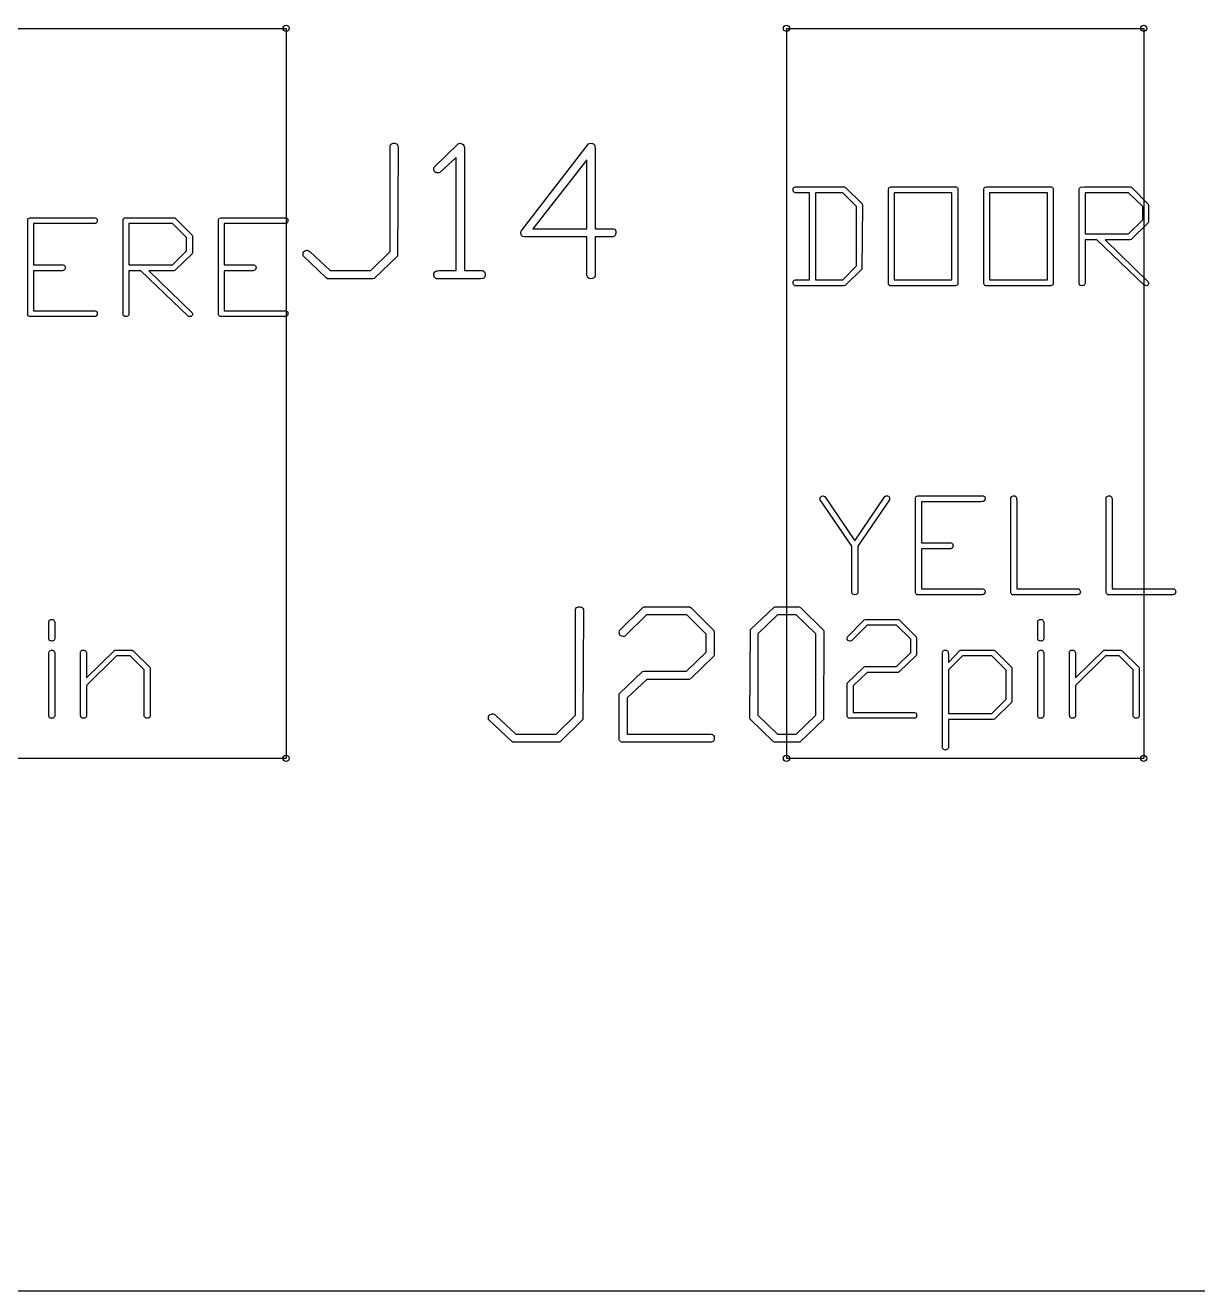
# Paper-space layout 'Sheet1' of a CAD drawing. Header units: millimetres. Extents: x 3 to 419, y -76 to 292.
# Drawn here: x 302.23 to 326.32, y 100.98 to 126.98 of the extents above; entities that cross this region are included whole.
import ezdxf

# ---------------------------------------------------------------- set-up
doc = ezdxf.new("R2010")
doc.units = ezdxf.units.MM

psp = doc.layouts.new('Sheet1')

# ---------------------------------------------------------------- linework, layer by layer
at = {"color": 7, "linetype": 'Continuous'}
for p, q in [((287.2540503, 126.916802), (307.5940503, 126.916802)), ((307.5940503, 126.916802), (307.5940503, 111.916802)), ((317.8740503, 126.916802), (325.2140503, 126.916802)), ((317.8740503, 126.916802), (317.8740503, 111.916802)), ((325.2140503, 126.916802), (325.2140503, 111.916802)), ((287.2540503, 111.916802), (307.5940503, 111.916802)), ((317.8740503, 111.916802), (325.2140503, 111.916802)), ((242.3090503, 100.976802), (347.1340503, 100.976802))]:
    psp.add_line(p, q, dxfattribs=at)
at = {"color": 7, "linetype": 'Continuous', "lineweight": 25}
psp.add_line((244.3090503, 100.976802), (345.1340503, 100.976802), dxfattribs=at)
at = {"color": 7, "linetype": 'Continuous', "flags": 128}
for points in [[(309.8726664, 124.535637), (309.883142, 124.5221735), (309.8909094, 124.5019782), (309.8950521, 124.475569), (309.8966055, 124.4429459), (309.8966055, 124.4429459), (309.8810707, 122.2375191), (309.8810707, 122.2375191), (309.4046695, 121.7761349), (309.4046695, 121.7761349), (309.3663503, 121.7725101), (309.3663503, 121.7725101), (308.4409928, 121.7725101), (308.4409928, 121.7725101), (308.4176905, 121.7875271), (308.4176905, 121.7875271), (307.9449141, 122.2416617), (307.9449141, 122.2416617), (307.942325, 122.2561608), (307.9412893, 122.2784274), (307.9412893, 122.2784274), (307.942325, 122.2944801), (307.9449141, 122.3043188), (307.9449141, 122.3043188), (307.9568242, 122.3245141), (307.9733946, 122.3395311), (307.9935899, 122.3504054), (308.0184456, 122.3561015), (308.0184456, 122.3561015), (308.0370874, 122.354548), (308.0541757, 122.3488519), (308.0702284, 122.3400489), (308.0842097, 122.3271032), (308.0842097, 122.3271032), (308.5015786, 121.9382148), (308.5015786, 121.9382148), (309.3326915, 121.9382148), (309.3326915, 121.9382148), (309.7309008, 122.330728), (309.7309008, 122.330728), (309.7309008, 124.5035317), (309.7309008, 124.5035317), (309.739186, 124.5237269), (309.7526495, 124.5392618), (309.7707735, 124.5501361), (309.7940757, 124.5563501), (309.7940757, 124.5563501), (309.8199671, 124.5553144), (309.8417158, 124.5511718), (309.859322, 124.5449579), (309.8727855, 124.535637)], [(311.2475071, 124.5112991), (311.2553846, 124.4698729), (311.2553846, 124.4698729), (311.2553846, 121.9382148), (311.2553846, 121.9382148), (311.6318451, 121.9382148), (311.6318451, 121.9382148), (311.6520404, 121.9278583), (311.6675752, 121.9128413), (311.6779317, 121.8936817), (311.6841457, 121.8693438), (311.6841457, 121.8693438), (311.680003, 121.8294711), (311.6665395, 121.7984014), (311.6556651, 121.7870092), (311.6401303, 121.7792418), (311.6199351, 121.7740636), (311.5950793, 121.7725101), (311.5950793, 121.7725101), (310.6800784, 121.7725101), (310.6800784, 121.7725101), (310.6593653, 121.7823488), (310.6433126, 121.7973658), (310.6319204, 121.8160076), (310.6257065, 121.8398276), (310.6257065, 121.8398276), (310.6314026, 121.8817716), (310.6479731, 121.9123235), (310.6624722, 121.9237157), (310.6837032, 121.9320009), (310.7121837, 121.9366614), (310.7468781, 121.9382148), (310.7468781, 121.9382148), (311.0896798, 121.9382148), (311.0896798, 121.9382148), (311.0896798, 124.2663667), (311.0896798, 124.2663667), (310.7494672, 123.9530812), (310.7494672, 123.9530812), (310.7277185, 123.9473851), (310.7095945, 123.9453138), (310.7095945, 123.9453138), (310.6769714, 123.950492), (310.6495265, 123.9665447), (310.63917, 123.9784547), (310.6319204, 123.9929539), (310.62726, 124.01056), (310.6257065, 124.0302375), (310.6257065, 124.0302375), (310.6334739, 124.0654497), (310.6334739, 124.0654497), (311.127999, 124.5449579), (311.127999, 124.5449579), (311.1471587, 124.5537609), (311.1714965, 124.5563501), (311.1714965, 124.5563501), (311.1849601, 124.5537609), (311.2077445, 124.5449579), (311.2315645, 124.5309765), (311.2476172, 124.5112991)], [(313.9180336, 124.5351191), (313.9273739, 124.5226913), (313.9346235, 124.505603), (313.9382482, 124.4838542), (313.9398017, 124.4579629), (313.9398017, 124.4579629), (313.9398017, 122.7998796), (313.9398017, 122.7998796), (314.3245475, 122.7998796), (314.3245475, 122.7998796), (314.3400823, 122.7936657), (314.3525101, 122.7838269), (314.3623489, 122.7693278), (314.3695985, 122.7512038), (314.3695985, 122.7512038), (314.3685628, 122.7227233), (314.3654558, 122.6989033), (314.3597597, 122.6781902), (314.3525101, 122.6621375), (314.3416358, 122.6497097), (314.326101, 122.6414244), (314.3053879, 122.6357283), (314.2800143, 122.6341748), (314.2800143, 122.6341748), (313.9398017, 122.6341748), (313.9398017, 122.6341748), (313.9398017, 121.8284354), (313.9398017, 121.8284354), (313.9273739, 121.8040975), (313.9092499, 121.7864914), (313.8859477, 121.7761349), (313.8569493, 121.7725101), (313.8569493, 121.7725101), (313.8207014, 121.7782062), (313.7948101, 121.7952945), (313.7792752, 121.8232572), (313.774097, 121.862612), (313.774097, 121.862612), (313.774097, 122.6341748), (313.774097, 122.6341748), (312.4821176, 122.6341748), (312.4821176, 122.6341748), (312.4531193, 122.6419422), (312.4318884, 122.6579949), (312.4194605, 122.681815), (312.4153179, 122.7139202), (312.4153179, 122.7139202), (312.4163536, 122.7341155), (312.4194605, 122.7486147), (312.4194605, 122.7486147), (312.579987, 122.9536743), (312.579987, 122.9536743), (313.8067201, 124.5413331), (313.8067201, 124.5413331), (313.8295045, 124.5527253), (313.8574672, 124.5563501), (313.8574672, 124.5563501), (313.8921616, 124.5511718), (313.918053, 124.5351191)], [(312.6596603, 122.7998796), (313.774097, 122.7998796), (313.774097, 122.7998796), (313.774097, 124.2171731), (313.774097, 124.2171731), (312.6597324, 122.7998796)], [(319.0880213, 123.6450401), (319.4301883, 123.3086413), (319.4301883, 123.3086413), (319.4358579, 123.2840728), (319.4358579, 123.2840728), (319.4245186, 121.9687157), (319.4245186, 121.9687157), (319.0767805, 121.6323169), (319.0767805, 121.6323169), (319.0488103, 121.629671), (319.0488103, 121.629671), (318.0452835, 121.629671), (318.0452835, 121.629671), (318.0294085, 121.6387425), (318.0176912, 121.6519716), (318.0108877, 121.6689805), (318.0086198, 121.6901472), (318.0086198, 121.6901472), (318.0097537, 121.7037544), (318.0135335, 121.7158496), (318.0192032, 121.726055), (318.0275186, 121.7347484), (318.0392359, 121.741552), (318.0547329, 121.7468436), (318.0740097, 121.7494895), (318.0970662, 121.7506234), (318.0970662, 121.7506234), (318.3472865, 121.7506234), (318.3472865, 121.7506234), (318.3472865, 123.5407186), (318.3472865, 123.5407186), (318.0524651, 123.5407186), (318.0524651, 123.5407186), (318.0354561, 123.5471442), (318.0226049, 123.5577276), (318.0135335, 123.5720907), (318.0086198, 123.5909895), (318.0086198, 123.5909895), (318.0116436, 123.6200936), (318.021093, 123.6423942), (318.0290305, 123.6507097), (318.0407478, 123.6567573), (318.0554889, 123.6605371), (318.0736317, 123.661671), (318.0736317, 123.661671), (318.1046258, 123.661671), (318.1046258, 123.661671), (319.0431407, 123.661671), (319.0431407, 123.661671), (319.0575037, 123.6605371), (319.069977, 123.6575133), (319.0801823, 123.6522216), (319.0881198, 123.6450401)], [(319.3148766, 123.2579925), (319.0291555, 123.5407186), (319.0291555, 123.5407186), (318.4682389, 123.5407186), (318.4682389, 123.5407186), (318.4682389, 121.7506234), (318.4682389, 121.7506234), (319.0291555, 121.7506234), (319.0291555, 121.7506234), (319.3149055, 122.0359954), (319.3149055, 122.0359954), (319.3149055, 123.2579925)], [(321.3586006, 123.6590252), (321.371474, 123.6548675), (321.3820573, 123.6480639), (321.3899948, 123.6382365), (321.3952865, 123.6257633), (321.3952865, 123.6257633), (321.3952865, 123.5788942), (321.3952865, 123.5788942), (321.3952865, 121.6738942), (321.3952865, 121.6738942), (321.3911287, 121.661043), (321.3847032, 121.6497038), (321.3756317, 121.6402544), (321.3642924, 121.6323169), (321.3642924, 121.6323169), (321.3442597, 121.629671), (321.3442597, 121.629671), (320.0047121, 121.629671), (320.0047121, 121.629671), (319.9918609, 121.6360966), (319.9812776, 121.6440341), (319.9733401, 121.6538615), (319.9680484, 121.6655788), (319.9680484, 121.6655788), (319.9680484, 121.7207633), (319.9680484, 121.7207633), (319.9680484, 123.6231175), (319.9680484, 123.6231175), (319.974096, 123.6359686), (319.9843014, 123.646552), (319.9982865, 123.6552454), (320.0160514, 123.661671), (320.0160514, 123.661671), (321.3586228, 123.6590252)], [(321.2743197, 121.7506234), (321.2743341, 123.5407186), (321.2743341, 123.5407186), (320.0890008, 123.5407186), (320.0890008, 123.5407186), (320.0890008, 121.7506234), (320.0890008, 121.7506234), (321.2743341, 121.7506234)], [(323.3180437, 123.6590252), (323.3309026, 123.6548675), (323.3414859, 123.6480639), (323.3494234, 123.6382365), (323.3547151, 123.6257633), (323.3547151, 123.6257633), (323.3547151, 123.5788942), (323.3547151, 123.5788942), (323.3547151, 121.6738942), (323.3547151, 121.6738942), (323.3505573, 121.661043), (323.3441317, 121.6497038), (323.3350603, 121.6402544), (323.323721, 121.6323169), (323.323721, 121.6323169), (323.3036883, 121.629671), (323.3036883, 121.629671), (321.9641407, 121.629671), (321.9641407, 121.629671), (321.9512895, 121.6360966), (321.9407061, 121.6440341), (321.9327686, 121.6538615), (321.927477, 121.6655788), (321.927477, 121.6655788), (321.927477, 121.7207633), (321.927477, 121.7207633), (321.927477, 123.6231175), (321.927477, 123.6231175), (321.9335246, 123.6359686), (321.9437299, 123.646552), (321.9577151, 123.6552454), (321.9754799, 123.661671), (321.9754799, 123.661671), (323.3180514, 123.6590252)], [(323.2336435, 121.7506234), (323.2337627, 123.5407186), (323.2337627, 123.5407186), (322.0484293, 123.5407186), (322.0484293, 123.5407186), (322.0484293, 121.7506234), (322.0484293, 121.7506234), (323.2337627, 121.7506234)], [(324.9663506, 123.6450401), (325.308474, 123.3044835), (325.308474, 123.3044835), (325.3141436, 123.2791591), (325.3141436, 123.2791591), (325.3141436, 122.9416264), (325.3141436, 122.9416264), (325.308474, 122.9219716), (325.308474, 122.9219716), (324.9573341, 122.5814151), (324.9573341, 122.5814151), (324.9316317, 122.5730996), (324.9316317, 122.5730996), (324.419096, 122.5730996), (324.419096, 122.5730996), (325.3058282, 121.7082901), (325.3058282, 121.7082901), (325.3122537, 121.6882573), (325.3141436, 121.678052), (325.3141436, 121.678052), (325.3141436, 121.6750282), (325.3141436, 121.6708704), (325.3141436, 121.6708704), (325.3198133, 121.6667127), (325.3141436, 121.6636889), (325.3141436, 121.6636889), (325.307718, 121.6515936), (325.2994026, 121.6417663), (325.2891972, 121.6345847), (325.2774799, 121.629671), (325.2774799, 121.629671), (325.2582032, 121.630049), (325.2430841, 121.6319389), (325.2313668, 121.6342067), (325.2238073, 121.6379865), (325.2238073, 121.6379865), (324.2508966, 122.5730996), (324.2508966, 122.5730996), (324.0078579, 122.5730996), (324.0078579, 122.5730996), (324.0078579, 121.6731383), (324.0078579, 121.6731383), (324.0048341, 121.662555), (323.9984085, 121.6527276), (323.9889591, 121.6436561), (323.9761079, 121.6349627), (323.9761079, 121.6349627), (323.9647686, 121.6311829), (323.9473817, 121.629671), (323.9473817, 121.629671), (323.9220573, 121.6326948), (323.9027805, 121.6421442), (323.895977, 121.6497038), (323.8910633, 121.6602871), (323.8880395, 121.6738942), (323.8869055, 121.6901472), (323.8869055, 121.6901472), (323.8869055, 123.6204716), (323.8869055, 123.6204716), (323.8921972, 123.6329448), (323.9001347, 123.6431502), (323.910718, 123.6507097), (323.9235692, 123.6560014), (323.9235692, 123.6560014), (323.9829115, 123.6590252), (323.9829115, 123.6590252), (324.9214264, 123.661671), (324.9214264, 123.661671), (324.9357895, 123.6605371), (324.9482627, 123.6575133), (324.958468, 123.6522216), (324.9664055, 123.6450401)], [(325.1930866, 123.2549686), (324.9032835, 123.5407186), (324.9032835, 123.5407186), (324.0078579, 123.5407186), (324.0078579, 123.5407186), (324.0078579, 122.694052), (324.0078579, 122.694052), (324.9002597, 122.694052), (324.9002597, 122.694052), (325.1931912, 122.9828258), (325.1931912, 122.9828258), (325.1931912, 123.2549686)], [(303.6727104, 123.0236472), (303.6878479, 123.0187335), (303.6995652, 123.0092841), (303.7078807, 122.995677), (303.7124164, 122.9775341), (303.7124164, 122.9775341), (303.7086366, 122.946918), (303.6969193, 122.9242395), (303.686714, 122.916302), (303.6719729, 122.9102544), (303.6523182, 122.9068526), (303.6277497, 122.9057186), (303.6277497, 122.9057186), (302.4042408, 122.9057186), (302.4042408, 122.9057186), (302.4042408, 122.059052), (302.4042408, 122.059052), (303.0108926, 122.059052), (303.0108926, 122.059052), (303.0305473, 122.0499805), (303.0445324, 122.0375073), (303.0532259, 122.0212544), (303.0558717, 122.0015996), (303.0558717, 122.0015996), (303.0536039, 121.980055), (303.0460443, 121.9611561), (303.0392408, 121.9532186), (303.0282795, 121.946793), (303.0131604, 121.9415014), (302.9938836, 121.9380996), (302.9938836, 121.9380996), (302.4042408, 121.9380996), (302.4042408, 121.9380996), (302.4042408, 121.1156234), (302.4042408, 121.1156234), (303.6644134, 121.1156234), (303.6644134, 121.1156234), (303.6855801, 121.1084419), (303.7003211, 121.0963466), (303.7093926, 121.0782038), (303.7124164, 121.0551472), (303.7124164, 121.0551472), (303.7093926, 121.0351145), (303.6995652, 121.0147038), (303.6916277, 121.0060103), (303.6799104, 120.9995847), (303.6651693, 120.995805), (303.6470265, 120.994671), (303.6470265, 120.994671), (302.3203301, 120.994671), (302.3203301, 120.994671), (302.3074789, 121.0010966), (302.2968955, 121.0090341), (302.288958, 121.0188615), (302.2832884, 121.0305788), (302.2832884, 121.0305788), (302.2832884, 121.0857633), (302.2832884, 121.0857633), (302.2832884, 122.9881175), (302.2832884, 122.9881175), (302.289336, 123.0009686), (302.2995414, 123.011552), (302.3135265, 123.0202454), (302.3312914, 123.026671), (302.3312914, 123.026671), (303.6727289, 123.0236472)], [(305.3222094, 123.0100401), (305.6642854, 122.6694835), (305.6642854, 122.6694835), (305.6699551, 122.6441591), (305.6699551, 122.6441591), (305.6699551, 122.3066264), (305.6699551, 122.3066264), (305.6642854, 122.2869716), (305.6642854, 122.2869716), (305.3131455, 121.9464151), (305.3131455, 121.9464151), (305.2874432, 121.9380996), (305.2874432, 121.9380996), (304.7749074, 121.9380996), (304.7749074, 121.9380996), (305.6616396, 121.0732901), (305.6616396, 121.0732901), (305.6680652, 121.0532573), (305.6699551, 121.043052), (305.6699551, 121.043052), (305.6699551, 121.0400282), (305.6699551, 121.0358704), (305.6699551, 121.0358704), (305.6756247, 121.0317127), (305.6699551, 121.0286889), (305.6699551, 121.0286889), (305.6635295, 121.0165936), (305.655214, 121.0067663), (305.6450086, 120.9995847), (305.6332914, 120.994671), (305.6332914, 120.994671), (305.6140146, 120.995049), (305.5988955, 120.9969389), (305.5871783, 120.9992067), (305.5796187, 121.0029865), (305.5796187, 121.0029865), (304.606708, 121.9380996), (304.606708, 121.9380996), (304.3636693, 121.9380996), (304.3636693, 121.9380996), (304.3636693, 121.0381383), (304.3636693, 121.0381383), (304.3606455, 121.027555), (304.3542199, 121.0177276), (304.3447705, 121.0086561), (304.3319193, 120.9999627), (304.3319193, 120.9999627), (304.3205801, 120.9961829), (304.3031932, 120.994671), (304.3031932, 120.994671), (304.2778687, 120.9976948), (304.258592, 121.0071442), (304.2517884, 121.0147038), (304.2468747, 121.0252871), (304.2438509, 121.0388942), (304.242717, 121.0551472), (304.242717, 121.0551472), (304.242717, 122.9854716), (304.242717, 122.9854716), (304.2480086, 122.9979448), (304.2559461, 123.0081502), (304.2665295, 123.0157097), (304.2793807, 123.0210014), (304.2793807, 123.0210014), (304.3387229, 123.0240252), (304.3387229, 123.0240252), (305.2772378, 123.026671), (305.2772378, 123.026671), (305.2916009, 123.0255371), (305.3040741, 123.0225133), (305.3142795, 123.0172216), (305.322217, 123.0100401)], [(307.5914774, 123.0236472), (307.6067051, 123.0187335), (307.6184223, 123.0092841), (307.6267378, 122.995677), (307.6312735, 122.9775341), (307.6312735, 122.9775341), (307.6274937, 122.946918), (307.6157765, 122.9242395), (307.6055711, 122.916302), (307.5908301, 122.9102544), (307.5711753, 122.9068526), (307.5466068, 122.9057186), (307.5466068, 122.9057186), (306.3230979, 122.9057186), (306.3230979, 122.9057186), (306.3230979, 122.059052), (306.3230979, 122.059052), (306.9297497, 122.059052), (306.9297497, 122.059052), (306.9494045, 122.0499805), (306.9633896, 122.0375073), (306.972083, 122.0212544), (306.9747289, 122.0015996), (306.9747289, 122.0015996), (306.972461, 121.980055), (306.9649015, 121.9611561), (306.9580979, 121.9532186), (306.9471366, 121.946793), (306.9320176, 121.9415014), (306.9127408, 121.9380996), (306.9127408, 121.9380996), (306.3230979, 121.9380996), (306.3230979, 121.9380996), (306.3230979, 121.1156234), (306.3230979, 121.1156234), (307.5832705, 121.1156234), (307.5832705, 121.1156234), (307.6044372, 121.1084419), (307.6191783, 121.0963466), (307.6282497, 121.0782038), (307.6312735, 121.0551472), (307.6312735, 121.0551472), (307.6282497, 121.0351145), (307.6184223, 121.0147038), (307.6104848, 121.0060103), (307.5987676, 120.9995847), (307.5840265, 120.995805), (307.5658836, 120.994671), (307.5658836, 120.994671), (306.2391872, 120.994671), (306.2391872, 120.994671), (306.226336, 121.0010966), (306.2157527, 121.0090341), (306.2078152, 121.0188615), (306.2021455, 121.0305788), (306.2021455, 121.0305788), (306.2021455, 121.0857633), (306.2021455, 121.0857633), (306.2021455, 122.9881175), (306.2021455, 122.9881175), (306.2081932, 123.0009686), (306.2183985, 123.011552), (306.2323836, 123.0202454), (306.2501485, 123.026671), (306.2501485, 123.026671), (307.591586, 123.0236472)], [(305.5489454, 122.6199686), (305.2590949, 122.9057186), (305.2590949, 122.9057186), (304.3636693, 122.9057186), (304.3636693, 122.9057186), (304.3636693, 122.059052), (304.3636693, 122.059052), (305.2560711, 122.059052), (305.2560711, 122.059052), (305.5490027, 122.3478258), (305.5490027, 122.3478258), (305.5490027, 122.6199686)], [(318.6631594, 117.2950401), (319.2774809, 116.3890311), (319.2774809, 116.3890311), (319.8969839, 117.2976859), (319.8969839, 117.2976859), (319.9128589, 117.3082692), (319.9310017, 117.311671), (319.9310017, 117.311671), (319.9347815, 117.311671), (319.9396952, 117.311671), (319.9396952, 117.311671), (319.9468767, 117.311671), (319.9510345, 117.311671), (319.9510345, 117.311671), (319.9695553, 117.3029776), (319.9827845, 117.2908823), (319.990722, 117.2753853), (319.9933678, 117.2564865), (319.9933678, 117.2564865), (319.9918559, 117.2440133), (319.9876982, 117.2288942), (319.9876982, 117.2288942), (319.3383351, 116.2790401), (319.3383351, 116.2790401), (319.3383351, 115.3238942), (319.3383351, 115.3238942), (319.3315315, 115.3046175), (319.3198142, 115.2906323), (319.3028053, 115.2823169), (319.2808827, 115.279671), (319.2808827, 115.279671), (319.2548023, 115.2830728), (319.2343916, 115.2932782), (319.2268321, 115.3015936), (319.2215404, 115.3129329), (319.2185166, 115.3265401), (319.2173827, 115.343171), (319.2173827, 115.343171), (319.2173827, 116.2779061), (319.2173827, 116.2779061), (318.5668857, 117.2315401), (318.5668857, 117.2315401), (318.5649958, 117.2394776), (318.5642398, 117.2511948), (318.5642398, 117.2511948), (318.5676416, 117.2746294), (318.577847, 117.2923942), (318.5944779, 117.3048675), (318.6179124, 117.311671), (318.6179124, 117.311671), (318.6436148, 117.3075133), (318.6632696, 117.2950401)], [(321.913043, 117.3086472), (321.9282279, 117.3037335), (321.9399452, 117.2942841), (321.9482607, 117.280677), (321.9527964, 117.2625341), (321.9527964, 117.2625341), (321.9490166, 117.231918), (321.9372993, 117.2092395), (321.927094, 117.201302), (321.9123529, 117.1952544), (321.8926982, 117.1918526), (321.8681297, 117.1907186), (321.8681297, 117.1907186), (320.6446208, 117.1907186), (320.6446208, 117.1907186), (320.6446208, 116.344052), (320.6446208, 116.344052), (321.2512726, 116.344052), (321.2512726, 116.344052), (321.2709273, 116.3349805), (321.2849124, 116.3225073), (321.2936059, 116.3062544), (321.2962517, 116.2865996), (321.2962517, 116.2865996), (321.2939839, 116.265055), (321.2864243, 116.2461561), (321.2796208, 116.2382186), (321.2686595, 116.231793), (321.2535404, 116.2265014), (321.2342636, 116.2230996), (321.2342636, 116.2230996), (320.6446208, 116.2230996), (320.6446208, 116.2230996), (320.6446208, 115.4006234), (320.6446208, 115.4006234), (321.9047934, 115.4006234), (321.9047934, 115.4006234), (321.9259601, 115.3934419), (321.9407011, 115.3813466), (321.9497726, 115.3632038), (321.9527964, 115.3401472), (321.9527964, 115.3401472), (321.9497726, 115.3201145), (321.9399452, 115.2997038), (321.9320077, 115.2910103), (321.9202904, 115.2845847), (321.9055493, 115.280805), (321.8874065, 115.279671), (321.8874065, 115.279671), (320.5607101, 115.279671), (320.5607101, 115.279671), (320.5478589, 115.2860966), (320.5372755, 115.2940341), (320.529338, 115.3038615), (320.5236684, 115.3155788), (320.5236684, 115.3155788), (320.5236684, 115.3707633), (320.5236684, 115.3707633), (320.5236684, 117.2731175), (320.5236684, 117.2731175), (320.529716, 117.2859686), (320.5399214, 117.296552), (320.5539065, 117.3052454), (320.5716714, 117.311671), (320.5716714, 117.311671), (321.9131089, 117.3086472)], [(322.585145, 117.296552), (322.593466, 117.2867246), (322.5995136, 117.2719835), (322.6029154, 117.2527067), (322.6040493, 117.2288942), (322.6040493, 117.2288942), (322.6040493, 115.4006234), (322.6040493, 115.4006234), (323.864222, 115.4006234), (323.864222, 115.4006234), (323.8774511, 115.3975996), (323.8884124, 115.391174), (323.8971059, 115.3817246), (323.9039095, 115.3688734), (323.9039095, 115.3688734), (323.9103351, 115.3545103), (323.9122249, 115.3401472), (323.9122249, 115.3401472), (323.9092011, 115.3201145), (323.8993737, 115.2997038), (323.8914362, 115.2910103), (323.879719, 115.2845847), (323.8649779, 115.280805), (323.8468351, 115.279671), (323.8468351, 115.279671), (322.5201386, 115.279671), (322.5201386, 115.279671), (322.5072874, 115.2860966), (322.4967041, 115.2940341), (322.4887666, 115.3038615), (322.483097, 115.3155788), (322.483097, 115.3155788), (322.483097, 115.3707633), (322.483097, 115.3707633), (322.483097, 117.2731175), (322.483097, 117.2731175), (322.4902785, 117.2878585), (322.5012398, 117.2991978), (322.514847, 117.3071353), (322.5322339, 117.311671), (322.5322339, 117.311671), (322.5628499, 117.3078913), (322.5851505, 117.296552)], [(324.5444689, 117.296552), (324.5528946, 117.2867246), (324.5589422, 117.2719835), (324.562344, 117.2527067), (324.5634779, 117.2288942), (324.5634779, 117.2288942), (324.5634779, 115.4006234), (324.5634779, 115.4006234), (325.8236505, 115.4006234), (325.8236505, 115.4006234), (325.8368797, 115.3975996), (325.847841, 115.391174), (325.8565345, 115.3817246), (325.863338, 115.3688734), (325.863338, 115.3688734), (325.8697636, 115.3545103), (325.8716535, 115.3401472), (325.8716535, 115.3401472), (325.8686297, 115.3201145), (325.8588023, 115.2997038), (325.8508648, 115.2910103), (325.8391476, 115.2845847), (325.8244065, 115.280805), (325.8062636, 115.279671), (325.8062636, 115.279671), (324.4795672, 115.279671), (324.4795672, 115.279671), (324.466716, 115.2860966), (324.4561327, 115.2940341), (324.4481952, 115.3038615), (324.4425255, 115.3155788), (324.4425255, 115.3155788), (324.4425255, 115.3707633), (324.4425255, 115.3707633), (324.4425255, 117.2731175), (324.4425255, 117.2731175), (324.4497071, 117.2878585), (324.4606684, 117.2991978), (324.4742755, 117.3071353), (324.4916624, 117.311671), (324.4916624, 117.311671), (324.5222785, 117.3078913), (324.5445791, 117.296552)], [(313.6827145, 115.010637), (313.693142, 114.9971735), (313.7009094, 114.9769782), (313.7050521, 114.950569), (313.7066055, 114.9179459), (313.7066055, 114.9179459), (313.6910707, 112.7125191), (313.6910707, 112.7125191), (313.2146695, 112.2511349), (313.2146695, 112.2511349), (313.1763503, 112.2475101), (313.1763503, 112.2475101), (312.2509928, 112.2475101), (312.2509928, 112.2475101), (312.2276905, 112.2625271), (312.2276905, 112.2625271), (311.7549141, 112.7166617), (311.7549141, 112.7166617), (311.752325, 112.7311608), (311.7512893, 112.7534274), (311.7512893, 112.7534274), (311.752325, 112.7694801), (311.7549141, 112.7793188), (311.7549141, 112.7793188), (311.7668242, 112.7995141), (311.7833946, 112.8145311), (311.8035899, 112.8254054), (311.8284456, 112.8311015), (311.8284456, 112.8311015), (311.8470874, 112.829548), (311.8641757, 112.8238519), (311.8802284, 112.8150489), (311.8942097, 112.8021032), (311.8942097, 112.8021032), (312.3115786, 112.4132148), (312.3115786, 112.4132148), (313.1426915, 112.4132148), (313.1426915, 112.4132148), (313.5409008, 112.805728), (313.5409008, 112.805728), (313.5409008, 114.9785317), (313.5409008, 114.9785317), (313.549186, 114.9987269), (313.5626495, 115.0142618), (313.5807735, 115.0251361), (313.6040757, 115.0313501), (313.6040757, 115.0313501), (313.6299671, 115.0303144), (313.6517158, 115.0261718), (313.669322, 115.0199579), (313.6827855, 115.010637)], [(315.9145508, 115.0085657), (316.3832553, 114.5420032), (316.3832553, 114.5420032), (316.3910227, 114.5073088), (316.3910227, 114.5073088), (316.3910227, 114.0448889), (316.3910227, 114.0448889), (316.3832553, 114.0179619), (316.3832553, 114.0179619), (315.9027115, 113.5513994), (315.9027115, 113.5513994), (315.868017, 113.5400072), (315.868017, 113.5400072), (315.004281, 113.5400072), (315.004281, 113.5400072), (314.6014112, 113.1594041), (314.6014112, 113.1594041), (314.6014112, 112.4132148), (314.6014112, 112.4132148), (316.3288834, 112.4132148), (316.3288834, 112.4132148), (316.3563282, 112.4049296), (316.3754879, 112.3888769), (316.3873979, 112.3635034), (316.3910227, 112.3303625), (316.3910227, 112.3303625), (316.3873979, 112.2977393), (316.3754879, 112.2708123), (316.3651313, 112.2604558), (316.3501143, 112.2532062), (316.3304369, 112.2490636), (316.3055812, 112.2475101), (316.3055812, 112.2475101), (314.4864536, 112.2475101), (314.4864536, 112.2475101), (314.4688474, 112.2563131), (314.4543483, 112.2671875), (314.4434739, 112.280651), (314.4357065, 112.2961858), (314.4357065, 112.2961858), (314.4357065, 112.3712708), (314.4357065, 112.3712708), (314.4357065, 113.240703), (314.4357065, 113.240703), (314.917286, 113.6984624), (314.917286, 113.6984624), (314.9405882, 113.705712), (314.9405882, 113.705712), (315.8214126, 113.705712), (315.8214126, 113.705712), (316.2253179, 114.0997786), (316.2253179, 114.0997786), (316.2253179, 114.4715787), (316.2253179, 114.4715787), (315.8271087, 114.8656453), (315.8271087, 114.8656453), (314.9959957, 114.8656453), (314.9959957, 114.8656453), (314.5553246, 114.4280812), (314.5553246, 114.4280812), (314.5346115, 114.4223851), (314.5170054, 114.4203138), (314.5170054, 114.4203138), (314.4854179, 114.425492), (314.4590087, 114.4415447), (314.4486522, 114.4534547), (314.4414026, 114.4679539), (314.43726, 114.48556), (314.4357065, 114.5052375), (314.4357065, 114.5052375), (314.4434739, 114.5404497), (314.4434739, 114.5404497), (314.9198751, 115.0158152), (314.9198751, 115.0158152), (314.9504269, 115.0313501), (314.9504269, 115.0313501), (315.8876945, 115.0277253), (315.8876945, 115.0277253), (315.9146215, 115.0085657)], [(318.1587849, 115.0163331), (318.63684, 114.5518419), (318.63684, 114.5518419), (318.6446074, 114.5290575), (318.6446074, 114.5290575), (318.6326974, 112.7161439), (318.6326974, 112.7161439), (318.1469753, 112.2511349), (318.1469753, 112.2511349), (318.1195305, 112.2475101), (318.1195305, 112.2475101), (317.6255232, 112.2475101), (317.6255232, 112.2475101), (317.6022209, 112.2625271), (317.6022209, 112.2625271), (317.1242662, 112.7270182), (317.1242662, 112.7270182), (317.1201236, 112.7648196), (317.1201236, 112.7648196), (317.1356585, 114.5668589), (317.1356585, 114.5668589), (317.6177557, 115.0235827), (317.6177557, 115.0235827), (317.6415758, 115.0313501), (317.6415758, 115.0313501), (318.1272979, 115.0277253), (318.1272979, 115.0277253), (318.1588854, 115.0163331)], [(302.8222714, 114.755796), (302.829832, 114.7455907), (302.8355016, 114.7308496), (302.8385254, 114.7111948), (302.8396593, 114.6866264), (302.8396593, 114.6866264), (302.8396593, 114.3710163), (302.8396593, 114.3710163), (302.8347457, 114.3581651), (302.8279421, 114.3475817), (302.8200046, 114.3396442), (302.8105552, 114.3339746), (302.7927903, 114.327927), (302.7791832, 114.3256591), (302.7791832, 114.3256591), (302.7527248, 114.3286829), (302.733826, 114.3377544), (302.7224867, 114.3528734), (302.718707, 114.3740401), (302.718707, 114.3740401), (302.718707, 114.7319835), (302.718707, 114.7319835), (302.7258885, 114.7471026), (302.7368498, 114.7588198), (302.750457, 114.7671353), (302.7678439, 114.771671), (302.7678439, 114.771671), (302.7852308, 114.7705371), (302.8003498, 114.7678913), (302.8124451, 114.7625996), (302.8222724, 114.755796)], [(318.4788618, 114.4783104), (318.076033, 114.8656453), (318.076033, 114.8656453), (317.6886981, 114.8656453), (317.6886981, 114.8656453), (317.2858284, 114.4783104), (317.2858284, 114.4783104), (317.2858284, 112.8005497), (317.2858284, 112.8005497), (317.6886981, 112.4132148), (317.6886981, 112.4132148), (318.076033, 112.4132148), (318.076033, 112.4132148), (318.4789027, 112.8041745), (318.4789027, 112.8041745), (318.4789027, 114.4783104)], [(320.1992903, 114.7550401), (320.5414183, 114.4144835), (320.5414183, 114.4144835), (320.5470879, 114.3891591), (320.5470879, 114.3891591), (320.5470879, 114.0516264), (320.5470879, 114.0516264), (320.5414183, 114.0319716), (320.5414183, 114.0319716), (320.1906564, 113.6914151), (320.1906564, 113.6914151), (320.165332, 113.6830996), (320.165332, 113.6830996), (319.5348677, 113.6830996), (319.5348677, 113.6830996), (319.2408022, 113.4052871), (319.2408022, 113.4052871), (319.2408022, 112.8606234), (319.2408022, 112.8606234), (320.5017308, 112.8606234), (320.5017308, 112.8606234), (320.5217635, 112.8545758), (320.5357486, 112.8428585), (320.5444421, 112.8243377), (320.5470879, 112.8001472), (320.5470879, 112.8001472), (320.5444421, 112.7763347), (320.5357486, 112.75668), (320.5281891, 112.7491204), (320.5172278, 112.7438288), (320.5028647, 112.740805), (320.4847218, 112.739671), (320.4847218, 112.739671), (319.1568915, 112.739671), (319.1568915, 112.739671), (319.1440403, 112.7460966), (319.133457, 112.7540341), (319.1255195, 112.7638615), (319.1198498, 112.7752008), (319.1198498, 112.7752008), (319.1198498, 112.8300073), (319.1198498, 112.8300073), (319.1198498, 113.4646294), (319.1198498, 113.4646294), (319.4713677, 113.7987603), (319.4713677, 113.7987603), (319.4883766, 113.804052), (319.4883766, 113.804052), (320.1313141, 113.804052), (320.1313141, 113.804052), (320.4261355, 114.0916919), (320.4261355, 114.0916919), (320.4261355, 114.3630788), (320.4261355, 114.3630788), (320.1354718, 114.6507186), (320.1354718, 114.6507186), (319.5288201, 114.6507186), (319.5288201, 114.6507186), (319.2071623, 114.3313288), (319.2071623, 114.3313288), (319.1920433, 114.327171), (319.1791921, 114.3256591), (319.1791921, 114.3256591), (319.1561355, 114.3294389), (319.1368587, 114.3411561), (319.1292992, 114.3498496), (319.1240076, 114.3604329), (319.1209837, 114.3732841), (319.1198498, 114.3876472), (319.1198498, 114.3876472), (319.1255195, 114.4133496), (319.1255195, 114.4133496), (319.4732576, 114.7603317), (319.4732576, 114.7603317), (319.4955582, 114.771671), (319.4955582, 114.771671), (320.1796951, 114.7690252), (320.1796951, 114.7690252), (320.1993498, 114.7550401)], [(323.14221, 114.755796), (323.149832, 114.7455907), (323.1555016, 114.7308496), (323.1585254, 114.7111948), (323.1596593, 114.6866264), (323.1596593, 114.6866264), (323.1596593, 114.3710163), (323.1596593, 114.3710163), (323.1547457, 114.3581651), (323.1479421, 114.3475817), (323.1400046, 114.3396442), (323.1305552, 114.3339746), (323.1127903, 114.327927), (323.0991832, 114.3256591), (323.0991832, 114.3256591), (323.0727248, 114.3286829), (323.053826, 114.3377544), (323.0424867, 114.3528734), (323.038707, 114.3740401), (323.038707, 114.3740401), (323.038707, 114.7319835), (323.038707, 114.7319835), (323.0458885, 114.7471026), (323.0568498, 114.7588198), (323.070457, 114.7671353), (323.0878439, 114.771671), (323.0878439, 114.771671), (323.1052308, 114.7705371), (323.1203498, 114.7678913), (323.1324451, 114.7625996), (323.1422724, 114.755796)], [(302.8207216, 114.1272216), (302.829076, 114.1173942), (302.8351236, 114.1026532), (302.8385254, 114.0833764), (302.8396593, 114.0591859), (302.8396593, 114.0591859), (302.8396593, 112.7842722), (302.8396593, 112.7842722), (302.8366355, 112.7733109), (302.8302099, 112.7634835), (302.8207605, 112.7540341), (302.8079093, 112.7453407), (302.8079093, 112.7453407), (302.7965701, 112.7411829), (302.7791832, 112.739671), (302.7791832, 112.739671), (302.7538587, 112.7426948), (302.734582, 112.7521442), (302.7277784, 112.7597038), (302.7228647, 112.7706651), (302.7198409, 112.7842722), (302.718707, 112.8009032), (302.718707, 112.8009032), (302.718707, 114.1011413), (302.718707, 114.1011413), (302.7251326, 114.1151264), (302.7353379, 114.1268436), (302.749701, 114.1359151), (302.7678439, 114.1427186), (302.7678439, 114.1427186), (302.7984599, 114.1389389), (302.8207605, 114.1272216)], [(304.4521008, 114.1287335), (304.7934183, 113.787043), (304.7934183, 113.787043), (304.7990879, 113.7620966), (304.7990879, 113.7620966), (304.7990879, 112.7842722), (304.7990879, 112.7842722), (304.7919064, 112.7646175), (304.7798111, 112.7510103), (304.7616683, 112.7423169), (304.7386117, 112.739671), (304.7386117, 112.739671), (304.7147992, 112.7430728), (304.6951445, 112.7532782), (304.6875849, 112.7615936), (304.6822933, 112.772177), (304.6792695, 112.7850282), (304.6781355, 112.8005252), (304.6781355, 112.8005252), (304.6781355, 113.7337484), (304.6781355, 113.7337484), (304.3882278, 114.0217663), (304.3882278, 114.0217663), (304.1092814, 114.0217663), (304.1092814, 114.0217663), (303.4928022, 113.4154925), (303.4928022, 113.4154925), (303.4928022, 112.7838942), (303.4928022, 112.7838942), (303.4897784, 112.7733109), (303.4833528, 112.7634835), (303.4739034, 112.7540341), (303.4610522, 112.7453407), (303.4610522, 112.7453407), (303.4497129, 112.7411829), (303.432326, 112.739671), (303.432326, 112.739671), (303.4070016, 112.7426948), (303.3877248, 112.7521442), (303.3809212, 112.7597038), (303.3760076, 112.7706651), (303.3729837, 112.7842722), (303.3718498, 112.8009032), (303.3718498, 112.8009032), (303.3718498, 114.1037871), (303.3718498, 114.1037871), (303.3782754, 114.1185282), (303.3892367, 114.1302454), (303.4043558, 114.1381829), (303.4236326, 114.1427186), (303.4236326, 114.1427186), (303.4500909, 114.1393169), (303.4723915, 114.1283555), (303.4814629, 114.1185282), (303.4878885, 114.1041651), (303.4916683, 114.0841323), (303.4928022, 114.0595639), (303.4928022, 114.0595639), (303.4928022, 113.5708407), (303.4928022, 113.5708407), (304.0767754, 114.1427186), (304.0767754, 114.1427186), (304.432451, 114.1400728), (304.432451, 114.1400728), (304.4521058, 114.1287335)], [(322.1594486, 114.1287335), (322.5008468, 113.7817514), (322.5008468, 113.7817514), (322.5065165, 113.756427), (322.5065165, 113.756427), (322.5065165, 113.0877871), (322.5065165, 113.0877871), (322.4951772, 113.0651085), (322.4951772, 113.0651085), (322.1481951, 112.7211502), (322.1481951, 112.7211502), (322.1198468, 112.7154805), (322.1198468, 112.7154805), (321.2002308, 112.7154805), (321.2002308, 112.7154805), (321.2002308, 112.1299954), (321.2002308, 112.1299954), (321.196073, 112.1186561), (321.1896474, 112.1088288), (321.180198, 112.1008913), (321.1684808, 112.0948436), (321.1684808, 112.0948436), (321.1541177, 112.088796), (321.1397546, 112.0865282), (321.1397546, 112.0865282), (321.117832, 112.089552), (321.0977992, 112.0990014), (321.0898617, 112.1069389), (321.0838141, 112.1182782), (321.0804123, 112.1330192), (321.0792784, 112.1507841), (321.0792784, 112.1507841), (321.0792784, 114.1037871), (321.0792784, 114.1037871), (321.085704, 114.1185282), (321.0966653, 114.1302454), (321.1117843, 114.1381829), (321.1310611, 114.1427186), (321.1310611, 114.1427186), (321.1575195, 114.1389389), (321.1798201, 114.1275996), (321.1888915, 114.1173942), (321.1953171, 114.1018972), (321.1990968, 114.0807305), (321.2002308, 114.0546502), (321.2002308, 114.0546502), (321.2002308, 113.8875847), (321.2002308, 113.8875847), (321.4398677, 114.136671), (321.4398677, 114.136671), (321.4568766, 114.1427186), (321.4568766, 114.1427186), (322.1398796, 114.1400728), (322.1398796, 114.1400728), (322.1595343, 114.1287335)], [(322.3854694, 113.7311026), (322.0956564, 114.0217663), (322.0956564, 114.0217663), (321.4901385, 114.0217663), (321.4901385, 114.0217663), (321.2002308, 113.7337484), (321.2002308, 113.7337484), (321.2002308, 112.8364329), (321.2002308, 112.8364329), (322.0956564, 112.8364329), (322.0956564, 112.8364329), (322.3855641, 113.1301204), (322.3855641, 113.1301204), (322.3855641, 113.7311026)], [(323.1406603, 114.1272216), (323.149076, 114.1173942), (323.1551236, 114.1026532), (323.1585254, 114.0833764), (323.1596593, 114.0591859), (323.1596593, 114.0591859), (323.1596593, 112.7842722), (323.1596593, 112.7842722), (323.1566355, 112.7733109), (323.1502099, 112.7634835), (323.1407605, 112.7540341), (323.1279093, 112.7453407), (323.1279093, 112.7453407), (323.1165701, 112.7411829), (323.0991832, 112.739671), (323.0991832, 112.739671), (323.0738587, 112.7426948), (323.054582, 112.7521442), (323.0477784, 112.7597038), (323.0428647, 112.7706651), (323.0398409, 112.7842722), (323.038707, 112.8009032), (323.038707, 112.8009032), (323.038707, 114.1011413), (323.038707, 114.1011413), (323.0451326, 114.1151264), (323.0553379, 114.1268436), (323.069701, 114.1359151), (323.0878439, 114.1427186), (323.0878439, 114.1427186), (323.1184599, 114.1389389), (323.1407605, 114.1272216)], [(324.7720394, 114.1287335), (325.1134183, 113.787043), (325.1134183, 113.787043), (325.1190879, 113.7620966), (325.1190879, 113.7620966), (325.1190879, 112.7842722), (325.1190879, 112.7842722), (325.1119064, 112.7646175), (325.0998111, 112.7510103), (325.0816683, 112.7423169), (325.0586117, 112.739671), (325.0586117, 112.739671), (325.0347992, 112.7430728), (325.0151445, 112.7532782), (325.0075849, 112.7615936), (325.0022933, 112.772177), (324.9992695, 112.7850282), (324.9981355, 112.8005252), (324.9981355, 112.8005252), (324.9981355, 113.7337484), (324.9981355, 113.7337484), (324.7082278, 114.0217663), (324.7082278, 114.0217663), (324.4292814, 114.0217663), (324.4292814, 114.0217663), (323.8128022, 113.4154925), (323.8128022, 113.4154925), (323.8128022, 112.7838942), (323.8128022, 112.7838942), (323.8097784, 112.7733109), (323.8033528, 112.7634835), (323.7939034, 112.7540341), (323.7810522, 112.7453407), (323.7810522, 112.7453407), (323.7697129, 112.7411829), (323.752326, 112.739671), (323.752326, 112.739671), (323.7270016, 112.7426948), (323.7077248, 112.7521442), (323.7009212, 112.7597038), (323.6960076, 112.7706651), (323.6929837, 112.7842722), (323.6918498, 112.8009032), (323.6918498, 112.8009032), (323.6918498, 114.1037871), (323.6918498, 114.1037871), (323.6982754, 114.1185282), (323.7092367, 114.1302454), (323.7243558, 114.1381829), (323.7436326, 114.1427186), (323.7436326, 114.1427186), (323.7700909, 114.1393169), (323.7923915, 114.1283555), (323.8014629, 114.1185282), (323.8078885, 114.1041651), (323.8116683, 114.0841323), (323.8128022, 114.0595639), (323.8128022, 114.0595639), (323.8128022, 113.5708407), (323.8128022, 113.5708407), (324.3967754, 114.1427186), (324.3967754, 114.1427186), (324.752451, 114.1400728), (324.752451, 114.1400728), (324.7721058, 114.1287335)]]:
    psp.add_lwpolyline(points, dxfattribs=at)
at = {"color": 7, "linetype": 'Continuous'}
for centre in [(307.5940503, 126.916802), (307.5940503, 126.916802), (317.8740503, 126.916802), (317.8740503, 126.916802), (325.2140503, 126.916802), (325.2140503, 126.916802), (307.5940503, 111.916802), (307.5940503, 111.916802), (317.8740503, 111.916802), (317.8740503, 111.916802), (325.2140503, 111.916802), (325.2140503, 111.916802)]:
    psp.add_circle(centre, 0.0635, dxfattribs=at)

doc.saveas('drawing.dxf')
